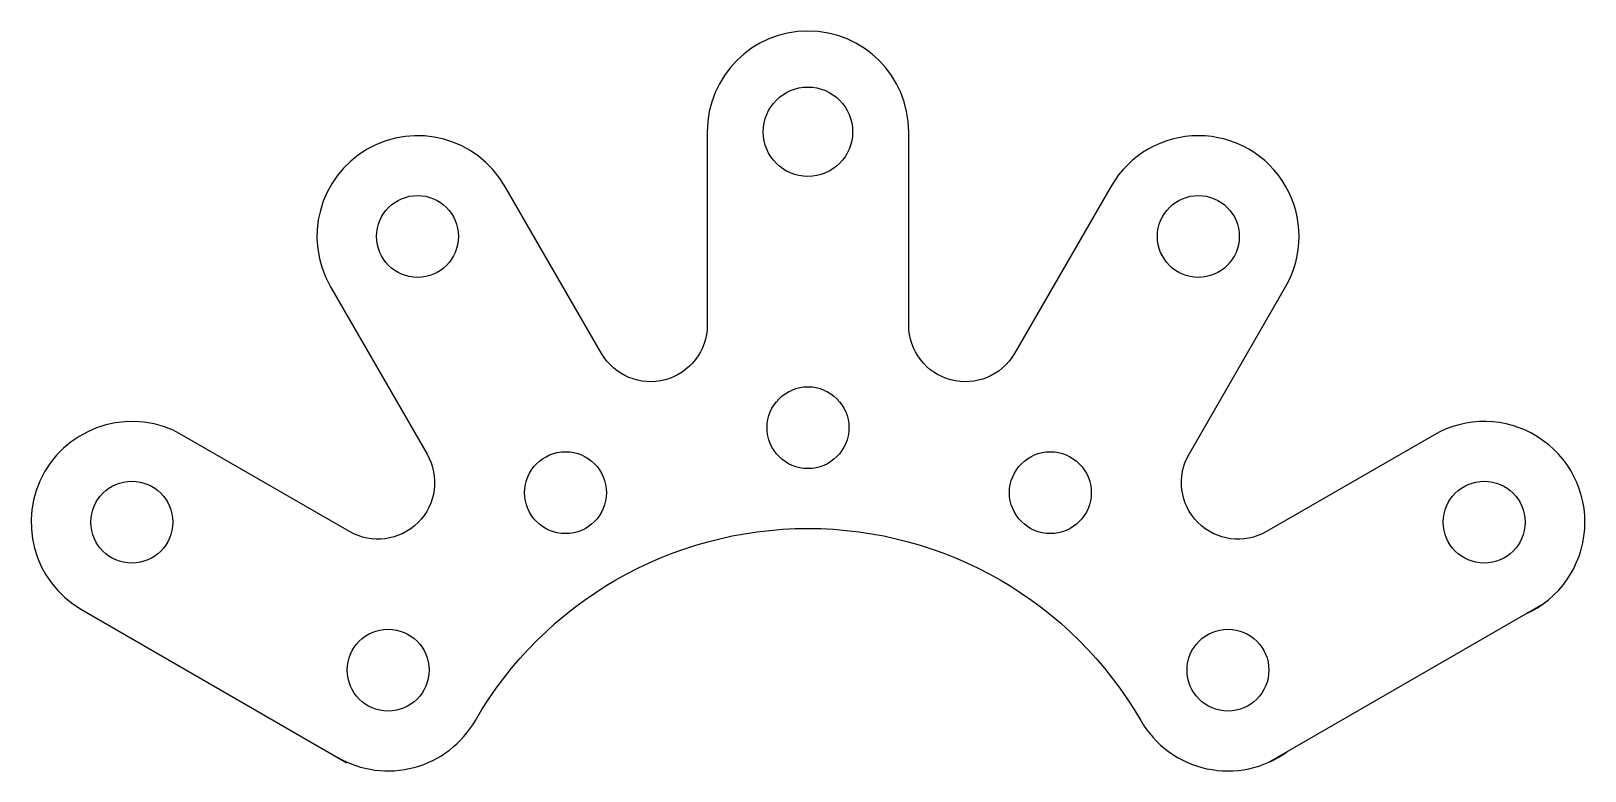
# Model space of a CAD drawing. Header units: inches. Extents: x 769 to 2003, y 823 to 1410.
import ezdxf

# ---------------------------------------------------------------- set-up
doc = ezdxf.new("R2010")
doc.units = ezdxf.units.IN
doc.header["$MEASUREMENT"] = 0

msp = doc.modelspace()

# ---------------------------------------------------------------- linework, layer by layer
msp.add_line((1758.8, 834.1), (1759.1, 833.7))
for points in [[(1955.2, 947.4, 1.053445), (1882.6, 1089.7), (1749.6, 1013, -0.767327), (1688.2, 1074.5), (1764.9, 1207.4, 1), (1626.4, 1287.4), (1549.6, 1154.5, -0.767327), (1465.6, 1177), (1465.6, 1330.5, 1), (1305.6, 1330.5), (1305.6, 1177, -0.767327), (1221.7, 1154.5), (1144.9, 1287.4, 1), (1006.4, 1207.4), (1083.1, 1074.5, -0.767327), (1021.6, 1013), (888.7, 1089.7, 1), (808.7, 951.2), (1019.5, 829.5, -0.000287), (1019.6, 829.9)], [(1012.2, 833.7, 0.414214), (1121.5, 863, -0.57735), (1649.8, 863, 0.445038), (1766, 838.2)]]:
    msp.add_lwpolyline(points, format="xyb")
msp.add_lwpolyline([(1751.6, 829.9), (1969.5, 955.7)])
for centre, radius in [((1385.6, 1330.5), 35.5), ((1075.6, 1247.4), 32.5), ((1695.6, 1247.4), 32.5), ((1385.6, 1095.5), 32.5), ((1193.1, 1043.9), 32.5), ((1578.1, 1043.9), 32.5), ((848.7, 1020.5), 32.5), ((1922.6, 1020.5), 32.5), ((1052.2, 903), 32.5), ((1719.1, 903), 32.5)]:
    msp.add_circle(centre, radius)

doc.saveas('drawing.dxf')
